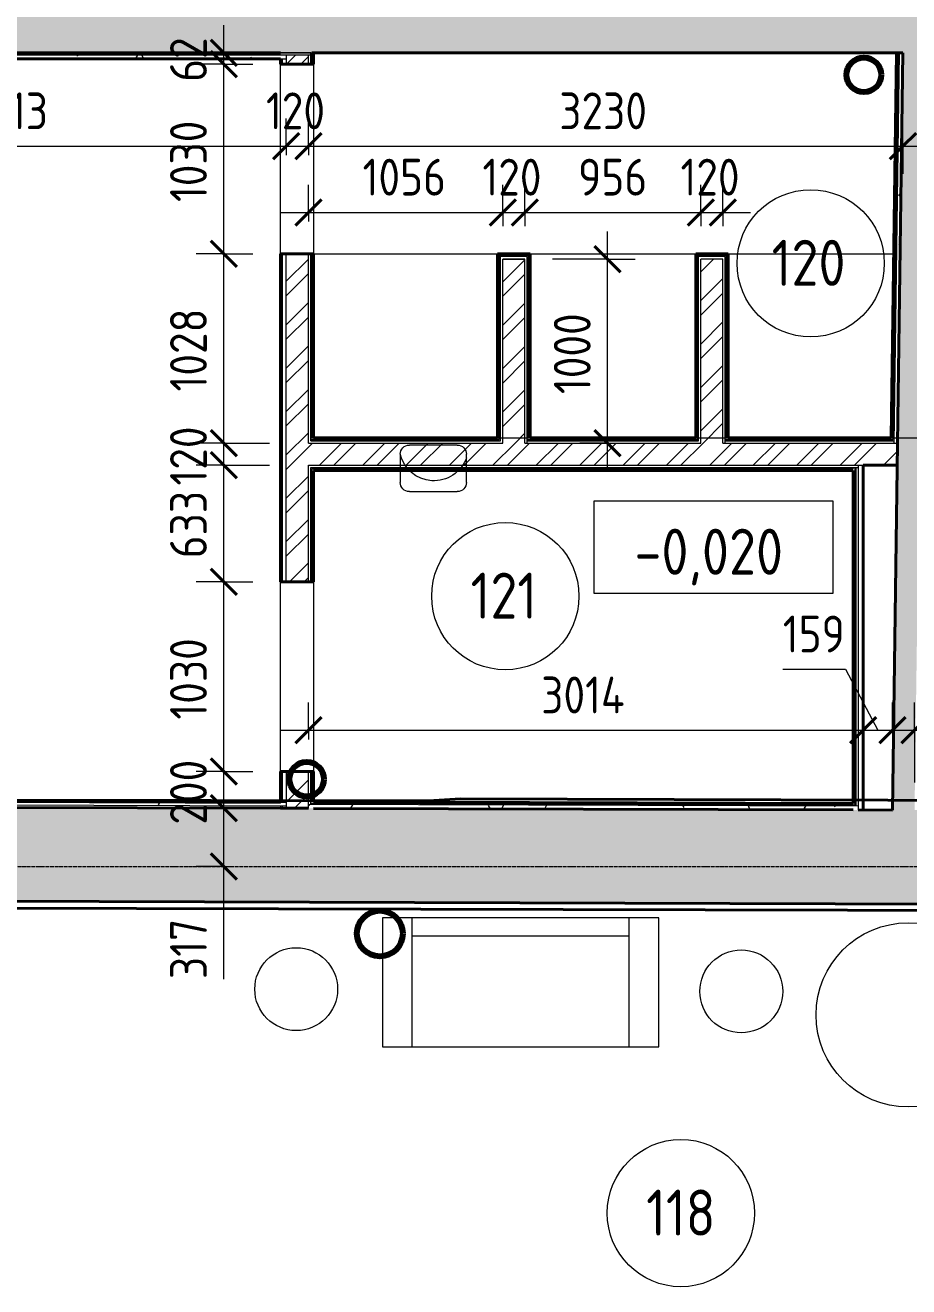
# Model space of a CAD drawing. Header units: millimetres. Extents: x -11886 to 68941, y -8130 to 45506.
# Drawn here: x 20204 to 25004, y 10975 to 17827 of the extents above; entities that cross this region are included whole.
import ezdxf

# ---------------------------------------------------------------- set-up
doc = ezdxf.new("R2010")
doc.units = ezdxf.units.MM
doc.linetypes.add('ADSK_Линия сетки', pattern=[25, 20, -2.5, 0, -2.5])
doc.linetypes.add('ADSK_Штриховая_ш2 п1', pattern=[3, 2, -1])
for name, color, linetype, lineweight in [('Аннотация', 7, 'Continuous', 9), ('Марки помещений', 7, 'Continuous', 20), ('Оси', 7, 'Continuous', 9), ('Отметки', 7, 'Continuous', 9), ('Перекрытие', 7, 'Continuous', 18), ('Размеры', 7, 'Continuous', 9), ('Размеры-100', 7, 'Continuous', 9), ('Стены', 7, 'Continuous', 18), ('Стены внутренние', 7, 'Continuous', 18), ('Стены штриховка', 7, 'Continuous', 18), ('стояки', 7, 'Continuous', 9)]:
    doc.layers.add(name, color=color, linetype=linetype, lineweight=lineweight)
for name, color, linetype, lineweight, true_color in [('Линии', 7, 'Continuous', 9, 0x00a600), ('планы со стояками отопление_dwg', 7, 'Continuous', 9, 0x767676), ('Стены разрез', 7, 'Continuous', 40, 0xbb5389), ('ТХ', 5, 'Continuous', 9, 0x0000ff), ('ТХ 1 этаж_dwg', 7, 'Continuous', 9, 0x767676)]:
    doc.layers.add(name, color=color, linetype=linetype, lineweight=lineweight, true_color=true_color)
doc.styles.add('GOST Common_1', font='GOST_Common.ttf', dxfattribs={"width": 0.9, "height": 200})
doc.styles.add('GOST Common_2', font='GOST_Common.ttf', dxfattribs={"width": 0.9, "height": 250})
doc.dimstyles.new('ADSK_Основной_2_мм_Округление_до_1_мм', dxfattribs={"dimscale": 304.8, "dimtxt": 201.142999, "dimasz": 0.463911, "dimexe": 0.492126, "dimexo": 0.492126, "dimgap": 0.098425, "dimtad": 1, "dimdec": 0, "dimdsep": 46, "dimtxsty": 'GOST Common_1', "dimblk1": 'OBLIQUE', "dimblk2": 'OBLIQUE', "dimsah": 1, "dimcen": 0.09, "dimdle": 0.492126, "dimazin": 2, "dimtfac": 1, "dimtdec": 4, "dimtix": 1, "dimtmove": 0, "dimatfit": 3, "dimfxl": 1, "dimtvp": 1, "dimtolj": 1, "dimtzin": 0, "dimlwd": 20, "dimlwe": 20, "dimarcsym": 2})
doc.dimstyles.new('ADSK_Основной_2_мм_Округление_до_1_мм_1', dxfattribs={"dimscale": 304.8, "dimtxt": 201.142999, "dimasz": 0.463911, "dimexe": 0.492126, "dimexo": 0.492126, "dimgap": 0.098425, "dimtad": 1, "dimdec": 0, "dimdsep": 46, "dimtxsty": 'GOST Common_1', "dimblk1": 'OBLIQUE', "dimblk2": 'OBLIQUE', "dimsah": 1, "dimcen": 0.09, "dimdle": 0.492126, "dimazin": 2, "dimtfac": 1, "dimtdec": 4, "dimtix": 1, "dimtmove": 1, "dimatfit": 3, "dimfxl": 1, "dimtvp": 1, "dimtolj": 1, "dimtzin": 0, "dimlwd": 20, "dimlwe": 20, "dimarcsym": 2})
pattern_1 = [(45, (0, 0), (-117.8655, 117.8655), []), (45, (78.58, 0), (-117.8655, 117.8655), [])]
pattern_2 = [(0, (0, 0), (406.4, 101.6), [33.528, -271.272, 33.528, -271.272, -1625.6]), (0, (0, 0), (406.4, 101.6), [-609.6, 33.528, -576.072, 33.528, -271.272, -711.2]), (0, (0, 0), (406.4, 101.6), [-1524, 33.528, -169.672, 33.528, -474.472]), (120, (152.4, 50.8), (-291.18818, 301.15272), [33.528, -271.272, 33.528, -271.272, -1625.6]), (120, (152.4, 50.8), (-291.18818, 301.15272), [-609.6, 33.528, -576.072, 33.528, -271.272, -711.2]), (120, (152.4, 50.8), (-291.18818, 301.15272), [-1524, 33.528, -169.672, 33.528, -474.472]), (240, (203.2, 254), (-115.21182, -402.75272), [33.528, -271.272, 33.528, -271.272, -1625.6]), (240, (203.2, 254), (-115.21182, -402.75272), [-609.6, 33.528, -576.072, 33.528, -271.272, -711.2]), (240, (203.2, 254), (-115.21182, -402.75272), [-1524, 33.528, -169.672, 33.528, -474.472])]

# ---------------------------------------------------------------- blocks, each defined once
blk = doc.blocks.new('Существующие стены 1 эт - Существующие стены 1 эт-653793-01 План 1-го этажа кладочный')
at = {"layer": 'Стены', "color": 243, "true_color": 0xbb5389}
for p, q in [((16925, 13624.3), (21590.6, 13615.3)), ((24756.2, 13617.9), (24890.9, 13617.5)), ((24890.9, 13617.5), (24916.2, 13617.3))]:
    blk.add_line(p, q, dxfattribs=at)
at = {"layer": 'Стены разрез'}
for p, q in [((22394.4, 13613.7), (16919.1, 13624.3)), ((22569.6, 13624.6), (22394.4, 13613.7)), ((24890.9, 13617.5), (22569.6, 13624.6)), ((25061.5, 13616.2), (24890.9, 13617.5)), ((16570.1, 13038.7), (24670.6, 13020.6)), ((24670.6, 13020.6), (33430.4, 12988.8))]:
    blk.add_line(p, q, dxfattribs=at)
blk = doc.blocks.new('планы со стояками отопление_dwg-1484427-01 План 1-го этажа кладочный')
at = {"layer": 'стояки', "color": 40, "lineweight": 80, "true_color": 0xffbf00}
for centre in [(197155.9, 173634.8), (194128.6, 169808.9)]:
    blk.add_circle(centre, 93.9, dxfattribs=at)
at = {"layer": 'стояки', "color": 246, "lineweight": 80, "true_color": 0x7f001f}
blk.add_circle((194526.3, 168970.4), 124.3, dxfattribs=at)
blk = doc.blocks.new('ТХ 1 этаж_dwg_Электросушитель-2118427-01 План 1-го этажа кладочный')
at = {"layer": 'ТХ', "color": 253, "true_color": 0xa0a0a0}
for p, q in [((14845.2, 10699.4), (15105, 10699.4)), ((14795.2, 10496.6), (14795.2, 10649.4)), ((15155, 10649.4), (15155, 10496.6)), ((15105, 10446.6), (14845.2, 10446.6))]:
    blk.add_line(p, q, dxfattribs=at)
for centre, radius, start, end in [((14845.2, 10649.4), 50, 90, 180), ((15105, 10649.4), 50, 0, 90), ((14978.3, 10452.8), 187.6, 19.61673, 167.34781), ((14845.2, 10496.6), 50, 180, 270), ((15105, 10496.6), 50, 270, 360)]:
    blk.add_arc(centre, radius, start, end, dxfattribs=at)
blk = doc.blocks.new('ТХ 1 этаж_dwg_Диван 131-2118443-01 План 1-го этажа кладочный')
at = {"layer": 'ТХ', "color": 253, "true_color": 0xa0a0a0}
for p, q in [((27530.4, 5527.8), (27530.4, 6227.8)), ((28710.4, 5527.8), (28710.4, 6227.8)), ((27530.4, 6127.8), (28710.4, 6127.8))]:
    blk.add_line(p, q, dxfattribs=at)
at = {"layer": 'ТХ', "color": 253, "true_color": 0xa0a0a0, "flags": 128}
blk.add_lwpolyline([(27370.4, 6227.8), (28870.4, 6227.8), (28870.4, 5527.8), (27370.4, 5527.8)], close=True, dxfattribs=at)
blk = doc.blocks.new('ТХ 1 этаж_dwg-2084881-01 План 1-го этажа кладочный')
at = {"layer": 'ТХ', "color": 253, "true_color": 0xa0a0a0}
for centre, radius in [((143001.4, -58421.3), 500), ((139677.5, -58281.5), 225), ((142095.3, -58293.6), 225)]:
    blk.add_circle(centre, radius, dxfattribs=at)
at = {"extrusion": (0, 0, -1), "zscale": -1, "rotation": 180}
blk.add_blockref('ТХ 1 этаж_dwg_Электросушитель-2118427-01 План 1-го этажа кладочный', (-125447.2, -44879.5), dxfattribs=at)
at = {"extrusion": (0, 0, -1), "zscale": -1}
blk.add_blockref('ТХ 1 этаж_dwg_Диван 131-2118443-01 План 1-го этажа кладочный', (-169017.5, -64122), dxfattribs=at)
blk = doc.blocks.new('ADSK_Марка_Помещение_ОдноЗначение - Номер-247393-01 План 1-го этажа кладочный')
at = {"layer": 'Марки помещений'}
blk.add_circle((0, 0), 4, dxfattribs=at)
blk = doc.blocks.new('Высотные отметки - Рамка-5093-01 План 1-го этажа кладочный')
at = {"layer": 'Аннотация', "lineweight": 20}
for p, q in [((-6.5, 0), (-6.5, 5)), ((-6.5, 5), (6.5, 5)), ((6.5, 5), (6.5, 0)), ((6.5, 0), (-6.5, 0))]:
    blk.add_line(p, q, dxfattribs=at)
blk = doc.blocks.new('DIMBLOCK264-01 План 1-го этажа кладочный')
at = {"layer": 'Размеры-100', "lineweight": 20, "transparency": 16777216}
for p, q in [((18609.9, 17170.8), (18609.9, 17320.8)), ((21622.5, 17170.8), (21622.5, 17320.8)), ((18459.9, 17170.8), (21622.5, 17170.8)), ((18609.9, 17170.8), (18609.9, 17120.8)), ((21622.5, 17170.8), (21622.5, 17120.8))]:
    blk.add_line(p, q, dxfattribs=at)
at = {"layer": 'Размеры-100', "lineweight": 40, "transparency": 16777216}
for p, q in [((18609.9, 17170.8), (18680.6, 17241.5)), ((21622.5, 17170.8), (21693.2, 17241.5)), ((18609.9, 17170.8), (18539.2, 17100.1)), ((21622.5, 17170.8), (21551.8, 17100.1))]:
    blk.add_line(p, q, dxfattribs=at)
at = {"layer": 'Размеры-100', "color": 0, "lineweight": 20, "transparency": 16777216, "insert": (19882.7, 17462.1), "char_height": 200, "width": 560.473, "attachment_point": 1, "line_spacing_factor": 1.022761, "style": 'GOST Common_1'}
blk.add_mtext('3013', dxfattribs=at)
blk = doc.blocks.new('_Oblique')
at = {"color": 0, "linetype": 'ByBlock', "lineweight": -2}
blk.add_line((-0.5, -0.5), (0.5, 0.5), dxfattribs=at)
blk = doc.blocks.new('DIMBLOCK265-01 План 1-го этажа кладочный')
at = {"layer": 'Размеры-100', "lineweight": 20, "transparency": 16777216}
for p, q in [((21622.5, 17170.8), (21622.5, 17320.8)), ((21742.5, 17170.8), (21742.5, 17320.8)), ((21622.5, 17170.8), (21742.5, 17170.8)), ((21622.5, 17170.8), (21622.5, 17120.8)), ((21742.5, 17170.8), (21742.5, 17120.8))]:
    blk.add_line(p, q, dxfattribs=at)
at = {"layer": 'Размеры-100', "lineweight": 40, "transparency": 16777216}
for p, q in [((21622.5, 17170.8), (21693.2, 17241.5)), ((21742.5, 17170.8), (21813.2, 17241.5)), ((21622.5, 17170.8), (21551.8, 17100.1)), ((21742.5, 17170.8), (21671.8, 17100.1))]:
    blk.add_line(p, q, dxfattribs=at)
at = {"layer": 'Размеры-100', "color": 0, "lineweight": 20, "transparency": 16777216, "insert": (21512, 17462.1), "char_height": 200, "width": 409.104, "attachment_point": 1, "line_spacing_factor": 1.022761, "style": 'GOST Common_1'}
blk.add_mtext('120', dxfattribs=at)
blk = doc.blocks.new('DIMBLOCK266-01 План 1-го этажа кладочный')
at = {"layer": 'Размеры-100', "lineweight": 20, "transparency": 16777216}
for p, q in [((24972.7, 17170.8), (24972.7, 17527)), ((21742.5, 17170.8), (21742.5, 17320.8)), ((21742.5, 17170.8), (25122.7, 17170.8)), ((21742.5, 17170.8), (21742.5, 17120.8)), ((24972.7, 17170.8), (24972.7, 17020.8))]:
    blk.add_line(p, q, dxfattribs=at)
at = {"layer": 'Размеры-100', "lineweight": 40, "transparency": 16777216}
for p, q in [((21742.5, 17170.8), (21813.2, 17241.5)), ((24972.7, 17170.8), (25043.4, 17241.5)), ((21742.5, 17170.8), (21671.8, 17100.1)), ((24972.7, 17170.8), (24902, 17100.1))]:
    blk.add_line(p, q, dxfattribs=at)
at = {"layer": 'Размеры-100', "color": 0, "lineweight": 20, "transparency": 16777216, "insert": (23105.3, 17462.1), "char_height": 200, "width": 605.475, "attachment_point": 1, "line_spacing_factor": 1.022761, "style": 'GOST Common_1'}
blk.add_mtext('3230', dxfattribs=at)
blk = doc.blocks.new('DIMBLOCK267-01 План 1-го этажа кладочный')
at = {"layer": 'Размеры-100', "lineweight": 20, "transparency": 16777216}
for p, q in [((21742.5, 16810.6), (21742.5, 16960.6)), ((22798.5, 16810.6), (22798.5, 16960.6)), ((21592.5, 16810.6), (22798.5, 16810.6)), ((21742.5, 16810.6), (21742.5, 16760.6)), ((22798.5, 16810.6), (22798.5, 16735.3))]:
    blk.add_line(p, q, dxfattribs=at)
at = {"layer": 'Размеры-100', "lineweight": 40, "transparency": 16777216}
for p, q in [((21742.5, 16810.6), (21813.2, 16881.3)), ((22798.5, 16810.6), (22869.2, 16881.3)), ((21742.5, 16810.6), (21671.8, 16739.9)), ((22798.5, 16810.6), (22727.8, 16739.9))]:
    blk.add_line(p, q, dxfattribs=at)
at = {"layer": 'Размеры-100', "color": 0, "lineweight": 20, "transparency": 16777216, "insert": (22036.9, 17102), "char_height": 200, "width": 560.473, "attachment_point": 1, "line_spacing_factor": 1.022761, "style": 'GOST Common_1'}
blk.add_mtext('1056', dxfattribs=at)
blk = doc.blocks.new('DIMBLOCK268-01 План 1-го этажа кладочный')
at = {"layer": 'Размеры-100', "lineweight": 20, "transparency": 16777216}
for p, q in [((22798.5, 16810.6), (22798.5, 16960.6)), ((22918.5, 16810.6), (22918.5, 16960.6)), ((22798.5, 16810.6), (22918.5, 16810.6)), ((22798.5, 16810.6), (22798.5, 16735.3)), ((22918.5, 16810.6), (22918.5, 16735.3))]:
    blk.add_line(p, q, dxfattribs=at)
at = {"layer": 'Размеры-100', "lineweight": 40, "transparency": 16777216}
for p, q in [((22798.5, 16810.6), (22869.2, 16881.3)), ((22918.5, 16810.6), (22989.2, 16881.3)), ((22798.5, 16810.6), (22727.8, 16739.9)), ((22918.5, 16810.6), (22847.8, 16739.9))]:
    blk.add_line(p, q, dxfattribs=at)
at = {"layer": 'Размеры-100', "color": 0, "lineweight": 20, "transparency": 16777216, "insert": (22688, 17102), "char_height": 200, "width": 409.104, "attachment_point": 1, "line_spacing_factor": 1.022761, "style": 'GOST Common_1'}
blk.add_mtext('120', dxfattribs=at)
blk = doc.blocks.new('DIMBLOCK269-01 План 1-го этажа кладочный')
at = {"layer": 'Размеры-100', "lineweight": 20, "transparency": 16777216}
for p, q in [((22918.5, 16810.6), (22918.5, 16960.6)), ((23874.5, 16810.6), (23874.5, 16960.6)), ((22918.5, 16810.6), (23874.5, 16810.6)), ((22918.5, 16810.6), (22918.5, 16735.3)), ((23874.5, 16810.6), (23874.5, 16735.3))]:
    blk.add_line(p, q, dxfattribs=at)
at = {"layer": 'Размеры-100', "lineweight": 40, "transparency": 16777216}
for p, q in [((22918.5, 16810.6), (22989.2, 16881.3)), ((23874.5, 16810.6), (23945.2, 16881.3)), ((22918.5, 16810.6), (22847.8, 16739.9)), ((23874.5, 16810.6), (23803.8, 16739.9))]:
    blk.add_line(p, q, dxfattribs=at)
at = {"layer": 'Размеры-100', "color": 0, "lineweight": 20, "transparency": 16777216, "insert": (23207.3, 17102), "char_height": 200, "width": 454.106, "attachment_point": 1, "line_spacing_factor": 1.022761, "style": 'GOST Common_1'}
blk.add_mtext('956', dxfattribs=at)
blk = doc.blocks.new('DIMBLOCK270-01 План 1-го этажа кладочный')
at = {"layer": 'Размеры-100', "lineweight": 20, "transparency": 16777216}
for p, q in [((23874.5, 16810.6), (23874.5, 16960.6)), ((23994.5, 16810.6), (23994.5, 16960.6)), ((23874.5, 16810.6), (24144.5, 16810.6)), ((23874.5, 16810.6), (23874.5, 16735.3)), ((23994.5, 16810.6), (23994.5, 16735.3))]:
    blk.add_line(p, q, dxfattribs=at)
at = {"layer": 'Размеры-100', "lineweight": 40, "transparency": 16777216}
for p, q in [((23874.5, 16810.6), (23945.2, 16881.3)), ((23994.5, 16810.6), (24065.2, 16881.3)), ((23874.5, 16810.6), (23803.8, 16739.9)), ((23994.5, 16810.6), (23923.8, 16739.9))]:
    blk.add_line(p, q, dxfattribs=at)
at = {"layer": 'Размеры-100', "color": 0, "lineweight": 20, "transparency": 16777216, "insert": (23764, 17102), "char_height": 200, "width": 409.104, "attachment_point": 1, "line_spacing_factor": 1.022761, "style": 'GOST Common_1'}
blk.add_mtext('120', dxfattribs=at)
blk = doc.blocks.new('DIMBLOCK271-01 План 1-го этажа кладочный')
at = {"layer": 'Размеры-100', "lineweight": 40, "transparency": 16777216}
for p, q in [((21282.3, 13573.9), (21211.6, 13644.6)), ((21282.3, 13573.9), (21353, 13503.2)), ((21282.3, 13256.8), (21211.6, 13327.5)), ((21282.3, 13256.8), (21353, 13186.1))]:
    blk.add_line(p, q, dxfattribs=at)
at = {"layer": 'Размеры-100', "lineweight": 20, "transparency": 16777216}
for p, q in [((21282.3, 13573.9), (21132.3, 13573.9)), ((21282.3, 13106.8), (21282.3, 13573.9)), ((21282.3, 13573.9), (21472.5, 13573.9)), ((21282.3, 12987.2), (21282.3, 13415.4)), ((21282.3, 13256.8), (21132.3, 13256.8)), ((21282.3, 13256.8), (21332.3, 13256.8)), ((21282.3, 12646.3), (21282.3, 12987.2))]:
    blk.add_line(p, q, dxfattribs=at)
at = {"layer": 'Размеры-100', "color": 0, "lineweight": 20, "transparency": 16777216, "insert": (20990.9, 12646.3), "char_height": 200, "width": 409.104, "attachment_point": 1, "rotation": 90, "line_spacing_factor": 1.022761, "style": 'GOST Common_1'}
blk.add_mtext('317', dxfattribs=at)
blk = doc.blocks.new('DIMBLOCK272-01 План 1-го этажа кладочный')
at = {"layer": 'Размеры-100', "lineweight": 40, "transparency": 16777216}
for p, q in [((21282.3, 13774), (21211.6, 13844.7)), ((21282.3, 13774), (21353, 13703.3)), ((21282.3, 13573.9), (21211.6, 13644.6)), ((21282.3, 13573.9), (21353, 13503.2))]:
    blk.add_line(p, q, dxfattribs=at)
at = {"layer": 'Размеры-100', "lineweight": 20, "transparency": 16777216}
for p, q in [((21282.3, 13774), (21132.3, 13774)), ((21282.3, 13573.9), (21282.3, 13774)), ((21282.3, 13774), (21440.5, 13774)), ((21282.3, 13573.9), (21132.3, 13573.9)), ((21282.3, 13573.9), (21472.5, 13573.9))]:
    blk.add_line(p, q, dxfattribs=at)
at = {"layer": 'Размеры-100', "color": 0, "lineweight": 20, "transparency": 16777216, "insert": (20990.9, 13484.8), "char_height": 200, "width": 454.106, "attachment_point": 1, "rotation": 90, "line_spacing_factor": 1.022761, "style": 'GOST Common_1'}
blk.add_mtext('200', dxfattribs=at)
blk = doc.blocks.new('DIMBLOCK273-01 План 1-го этажа кладочный')
at = {"layer": 'Размеры-100', "lineweight": 40, "transparency": 16777216}
for p, q in [((21282.3, 14804), (21211.6, 14874.7)), ((21282.3, 14804), (21353, 14733.3)), ((21282.3, 13774), (21211.6, 13844.7)), ((21282.3, 13774), (21353, 13703.3))]:
    blk.add_line(p, q, dxfattribs=at)
at = {"layer": 'Размеры-100', "lineweight": 20, "transparency": 16777216}
for p, q in [((21282.3, 14804), (21132.3, 14804)), ((21282.3, 13774), (21282.3, 14804)), ((21282.3, 14804), (21440.5, 14804)), ((21282.3, 13774), (21132.3, 13774)), ((21282.3, 13774), (21440.5, 13774))]:
    blk.add_line(p, q, dxfattribs=at)
at = {"layer": 'Размеры-100', "color": 0, "lineweight": 20, "transparency": 16777216, "insert": (20990.9, 14055.5), "char_height": 200, "width": 560.473, "attachment_point": 1, "rotation": 90, "line_spacing_factor": 1.022761, "style": 'GOST Common_1'}
blk.add_mtext('1030', dxfattribs=at)
blk = doc.blocks.new('DIMBLOCK274-01 План 1-го этажа кладочный')
at = {"layer": 'Размеры-100', "lineweight": 40, "transparency": 16777216}
for p, q in [((21282.3, 15437.3), (21211.6, 15508)), ((21282.3, 15437.3), (21353, 15366.6)), ((21282.3, 14804), (21211.6, 14874.7)), ((21282.3, 14804), (21353, 14733.3))]:
    blk.add_line(p, q, dxfattribs=at)
at = {"layer": 'Размеры-100', "lineweight": 20, "transparency": 16777216}
for p, q in [((21282.3, 15437.3), (21132.3, 15437.3)), ((21282.3, 14804), (21282.3, 15437.3)), ((21282.3, 15437.3), (21530.5, 15437.3)), ((21282.3, 14804), (21132.3, 14804)), ((21282.3, 14804), (21440.5, 14804))]:
    blk.add_line(p, q, dxfattribs=at)
at = {"layer": 'Размеры-100', "color": 0, "lineweight": 20, "transparency": 16777216, "insert": (20990.9, 14931.5), "char_height": 200, "width": 454.106, "attachment_point": 1, "rotation": 90, "line_spacing_factor": 1.022761, "style": 'GOST Common_1'}
blk.add_mtext('633', dxfattribs=at)
blk = doc.blocks.new('DIMBLOCK275-01 План 1-го этажа кладочный')
at = {"layer": 'Размеры-100', "lineweight": 40, "transparency": 16777216}
for p, q in [((21282.3, 15557.3), (21211.6, 15628)), ((21282.3, 15557.3), (21353, 15486.6)), ((21282.3, 15437.3), (21211.6, 15508)), ((21282.3, 15437.3), (21353, 15366.6))]:
    blk.add_line(p, q, dxfattribs=at)
at = {"layer": 'Размеры-100', "lineweight": 20, "transparency": 16777216}
for p, q in [((21282.3, 15557.3), (21132.3, 15557.3)), ((21282.3, 15437.3), (21282.3, 15557.3)), ((21282.3, 15557.3), (21530.5, 15557.3)), ((21282.3, 15437.3), (21132.3, 15437.3)), ((21282.3, 15437.3), (21530.5, 15437.3))]:
    blk.add_line(p, q, dxfattribs=at)
at = {"layer": 'Размеры-100', "color": 0, "lineweight": 20, "transparency": 16777216, "insert": (20990.9, 15326.8), "char_height": 200, "width": 409.104, "attachment_point": 1, "rotation": 90, "line_spacing_factor": 1.022761, "style": 'GOST Common_1'}
blk.add_mtext('120', dxfattribs=at)
blk = doc.blocks.new('DIMBLOCK276-01 План 1-го этажа кладочный')
at = {"layer": 'Размеры-100', "lineweight": 40, "transparency": 16777216}
for p, q in [((21282.3, 16585.3), (21211.6, 16656)), ((21282.3, 16585.3), (21353, 16514.6)), ((21282.3, 15557.3), (21211.6, 15628)), ((21282.3, 15557.3), (21353, 15486.6))]:
    blk.add_line(p, q, dxfattribs=at)
at = {"layer": 'Размеры-100', "lineweight": 20, "transparency": 16777216}
for p, q in [((21282.3, 16585.3), (21132.3, 16585.3)), ((21282.3, 15557.3), (21282.3, 16585.3)), ((21282.3, 16585.3), (21440.5, 16585.3)), ((21282.3, 15557.3), (21132.3, 15557.3)), ((21282.3, 15557.3), (21530.5, 15557.3))]:
    blk.add_line(p, q, dxfattribs=at)
at = {"layer": 'Размеры-100', "color": 0, "lineweight": 20, "transparency": 16777216, "insert": (20990.9, 15837.8), "char_height": 200, "width": 560.473, "attachment_point": 1, "rotation": 90, "line_spacing_factor": 1.022761, "style": 'GOST Common_1'}
blk.add_mtext('1028', dxfattribs=at)
blk = doc.blocks.new('DIMBLOCK277-01 План 1-го этажа кладочный')
at = {"layer": 'Размеры-100', "lineweight": 40, "transparency": 16777216}
for p, q in [((21282.3, 17615.3), (21211.6, 17686)), ((21282.3, 17615.3), (21353, 17544.6)), ((21282.3, 16585.3), (21211.6, 16656)), ((21282.3, 16585.3), (21353, 16514.6))]:
    blk.add_line(p, q, dxfattribs=at)
at = {"layer": 'Размеры-100', "lineweight": 20, "transparency": 16777216}
for p, q in [((21282.3, 17615.3), (21132.3, 17615.3)), ((21282.3, 16585.3), (21282.3, 17615.3)), ((21282.3, 17615.3), (21440.5, 17615.3)), ((21282.3, 16585.3), (21132.3, 16585.3)), ((21282.3, 16585.3), (21440.5, 16585.3))]:
    blk.add_line(p, q, dxfattribs=at)
at = {"layer": 'Размеры-100', "color": 0, "lineweight": 20, "transparency": 16777216, "insert": (20990.9, 16866.8), "char_height": 200, "width": 560.473, "attachment_point": 1, "rotation": 90, "line_spacing_factor": 1.022761, "style": 'GOST Common_1'}
blk.add_mtext('1030', dxfattribs=at)
blk = doc.blocks.new('DIMBLOCK278-01 План 1-го этажа кладочный')
at = {"layer": 'Размеры-100', "lineweight": 20, "transparency": 16777216}
for p, q in [((21282.3, 17615.3), (21282.3, 17827)), ((21282.3, 17677), (21132.3, 17677)), ((21282.3, 17615.3), (21132.3, 17615.3)), ((21282.3, 17677), (21332.3, 17677)), ((21282.3, 17615.3), (21440.5, 17615.3))]:
    blk.add_line(p, q, dxfattribs=at)
at = {"layer": 'Размеры-100', "lineweight": 40, "transparency": 16777216}
for p, q in [((21282.3, 17677), (21211.6, 17747.7)), ((21282.3, 17615.3), (21211.6, 17686)), ((21282.3, 17677), (21353, 17606.3)), ((21282.3, 17615.3), (21353, 17544.6))]:
    blk.add_line(p, q, dxfattribs=at)
at = {"layer": 'Размеры-100', "color": 0, "lineweight": 20, "transparency": 16777216, "insert": (20990.9, 17520), "char_height": 200, "width": 302.737, "attachment_point": 1, "rotation": 90, "line_spacing_factor": 1.022761, "style": 'GOST Common_1'}
blk.add_mtext('62', dxfattribs=at)
blk = doc.blocks.new('DIMBLOCK279-01 План 1-го этажа кладочный')
at = {"layer": 'Размеры-100', "lineweight": 20, "transparency": 16777216}
for p, q in [((21742.5, 13997.8), (21742.5, 14147.8)), ((24756.2, 13997.8), (24756.2, 14147.8)), ((21592.5, 13997.8), (24756.2, 13997.8)), ((21742.5, 13997.8), (21742.5, 13947.8)), ((24756.2, 13997.8), (24756.2, 13947.8))]:
    blk.add_line(p, q, dxfattribs=at)
at = {"layer": 'Размеры-100', "lineweight": 40, "transparency": 16777216}
for p, q in [((21742.5, 13997.8), (21813.2, 14068.5)), ((24756.2, 13997.8), (24826.9, 14068.5)), ((21742.5, 13997.8), (21671.8, 13927.1)), ((24756.2, 13997.8), (24685.5, 13927.1))]:
    blk.add_line(p, q, dxfattribs=at)
at = {"layer": 'Размеры-100', "color": 0, "lineweight": 20, "transparency": 16777216, "insert": (23007.3, 14289.2), "char_height": 200, "width": 580.928, "attachment_point": 1, "line_spacing_factor": 1.022761, "style": 'GOST Common_1'}
blk.add_mtext('3014', dxfattribs=at)
blk = doc.blocks.new('DIMBLOCK280-01 План 1-го этажа кладочный')
at = {"layer": 'Размеры-100', "lineweight": 20, "transparency": 16777216}
for p, q in [((24319.6, 14328.9), (24660.5, 14328.9)), ((24660.5, 14328.9), (24835.8, 13997.8)), ((24756.2, 13997.8), (24756.2, 14147.8)), ((24915.5, 13997.8), (24915.5, 14147.8)), ((24756.2, 13997.8), (25065.5, 13997.8)), ((24756.2, 13997.8), (24756.2, 13947.8)), ((24915.5, 13997.8), (24915.5, 13714.4))]:
    blk.add_line(p, q, dxfattribs=at)
at = {"layer": 'Размеры-100', "lineweight": 40, "transparency": 16777216}
for p, q in [((24756.2, 13997.8), (24826.9, 14068.5)), ((24915.5, 13997.8), (24986.2, 14068.5)), ((24756.2, 13997.8), (24685.5, 13927.1)), ((24915.5, 13997.8), (24844.8, 13927.1))]:
    blk.add_line(p, q, dxfattribs=at)
at = {"layer": 'Размеры-100', "color": 0, "lineweight": 20, "transparency": 16777216, "insert": (24319.6, 14620.3), "char_height": 200, "width": 409.104, "attachment_point": 1, "line_spacing_factor": 1.022761, "style": 'GOST Common_1'}
blk.add_mtext('159', dxfattribs=at)
blk = doc.blocks.new('DIMBLOCK281-01 План 1-го этажа кладочный')
at = {"layer": 'Размеры-100', "lineweight": 20, "transparency": 16777216}
for p, q in [((25035.5, 13997.8), (25035.5, 14147.8)), ((28293.2, 13997.8), (28293.2, 14147.8)), ((24885.5, 13997.8), (28293.2, 13997.8)), ((25035.5, 13997.8), (25035.5, 13714.1)), ((28293.2, 13997.8), (28293.2, 13947.8))]:
    blk.add_line(p, q, dxfattribs=at)
at = {"layer": 'Размеры-100', "lineweight": 40, "transparency": 16777216}
for p, q in [((25035.5, 13997.8), (25106.2, 14068.5)), ((28293.2, 13997.8), (28363.9, 14068.5)), ((25035.5, 13997.8), (24964.8, 13927.1)), ((28293.2, 13997.8), (28222.5, 13927.1))]:
    blk.add_line(p, q, dxfattribs=at)
at = {"layer": 'Размеры-100', "color": 0, "lineweight": 20, "transparency": 16777216, "insert": (26412, 14289.2), "char_height": 200, "width": 605.475, "attachment_point": 1, "line_spacing_factor": 1.022761, "style": 'GOST Common_1'}
blk.add_mtext('3258', dxfattribs=at)
blk = doc.blocks.new('DIMBLOCK295-01 План 1-го этажа кладочный')
at = {"layer": 'Размеры-100', "lineweight": 20, "transparency": 16777216}
for p, q in [((23367.2, 15407.3), (23367.2, 16707.3)), ((23367.2, 16557.3), (23068.5, 16557.3)), ((23367.2, 16557.3), (23517.2, 16557.3)), ((23367.2, 15557.3), (23217.2, 15557.3)), ((23367.2, 15557.3), (23417.2, 15557.3))]:
    blk.add_line(p, q, dxfattribs=at)
at = {"layer": 'Размеры-100', "lineweight": 40, "transparency": 16777216}
for p, q in [((23367.2, 16557.3), (23296.5, 16628)), ((23367.2, 16557.3), (23437.9, 16486.6)), ((23367.2, 15557.3), (23296.5, 15628)), ((23367.2, 15557.3), (23437.9, 15486.6))]:
    blk.add_line(p, q, dxfattribs=at)
at = {"layer": 'Размеры-100', "color": 0, "lineweight": 20, "transparency": 16777216, "insert": (23075.8, 15823.8), "char_height": 200, "width": 560.473, "attachment_point": 1, "rotation": 90, "line_spacing_factor": 1.022761, "style": 'GOST Common_1'}
blk.add_mtext('1000', dxfattribs=at)

msp = doc.modelspace()

# ---------------------------------------------------------------- hatches: boundary and pattern name
at = {"layer": 'Стены внутренние', "true_color": 0xc0c0c0}
for points in [[(30030.1, 17677), (30842.4, 17677), (30842.4, 18187), (18922.8, 18187), (18922.8, 17677), (27800.6, 17677)], [(25035.5, 13564.1), (25092.7, 17677), (24972.7, 17677), (24915.5, 13564.4), (25027.3, 13564.1)], [(33079.6, 13030.9), (33081.1, 13540.9), (16805.2, 13587.5), (16803.7, 13077.8), (32259.6, 13033.3)]]:
    msp.add_hatch(color=9, dxfattribs=at).paths.add_polyline_path(points)
at = {"layer": 'Стены внутренние', "lineweight": 9}
h = msp.add_hatch(dxfattribs=at)
h.set_pattern_fill('FP_2', color=256, style=0, pattern_type=2)
h.set_pattern_definition(pattern_2)
h.paths.add_polyline_path([(18979, 17645), (21622.5, 17645), (21622.5, 17665), (18412.4, 17664.6), (18412.8, 17645), (18979, 17645)])
h = msp.add_hatch(dxfattribs=at)
h.set_pattern_fill('FP_1', color=256, style=0, pattern_type=2)
h.set_pattern_definition(pattern_1)
h.paths.add_polyline_path([(21742.5, 13573.6), (21742.5, 13774), (21622.5, 13774), (21622.5, 13573.9), (21669.6, 13573.8)])
h.paths.add_polyline_path([(21622.5, 14804), (21742.5, 14804), (21742.5, 16585.3), (21622.5, 16585.3), (21622.5, 15148.5)])
h.paths.add_polyline_path([(21742.5, 17615.3), (21742.5, 17665), (21622.5, 17664.9), (21622.5, 17615.3), (21669.6, 17615.3)])
h = msp.add_hatch(dxfattribs=at)
h.set_pattern_fill('FP_2', color=256, style=0, pattern_type=2)
h.set_pattern_definition(pattern_2)
h.paths.add_polyline_path([(24923.2, 15557.3), (24943.2, 15557.3), (24972.7, 17677), (24952.7, 17677), (24923.2, 15557.6)])
h = msp.add_hatch(dxfattribs=at)
h.set_pattern_fill('FP_1', color=256, style=0, pattern_type=2)
h.set_pattern_definition(pattern_1)
h.paths.add_polyline_path([(22918.5, 15557.3), (22918.5, 16557.3), (22798.5, 16557.2), (22798.5, 15557.3)])
h = msp.add_hatch(dxfattribs=at)
h.set_pattern_fill('FP_1', color=256, style=0, pattern_type=2)
h.set_pattern_definition(pattern_1)
h.paths.add_polyline_path([(23994.5, 15557.3), (23994.5, 16557.3), (23874.5, 16557.3), (23874.5, 15557.3), (23899.1, 15557.3)])
h = msp.add_hatch(dxfattribs=at)
h.set_pattern_fill('FP_1', color=256, style=0, pattern_type=2)
h.set_pattern_definition(pattern_1)
h.paths.add_polyline_path([(21756.5, 15437.3), (24729.2, 15437.4), (24729.2, 15557.3), (21742.5, 15557.3), (21742.5, 15437.3), (21755.5, 15437.3)])
h = msp.add_hatch(dxfattribs=at)
h.set_pattern_fill('FP_1', color=256, style=0, pattern_type=2)
h.set_pattern_definition(pattern_1)
h.paths.add_polyline_path([(24908.2, 15437.3), (24941.5, 15437.3), (24943.2, 15557.3), (24729.2, 15557.3), (24729.2, 15437.3), (24906.5, 15437.3)])
h = msp.add_hatch(dxfattribs=at)
h.set_pattern_fill('FP_2', color=256, style=0, pattern_type=2)
h.set_pattern_definition(pattern_2)
h.paths.add_polyline_path([(21622.5, 13585.9), (21622.5, 13605.9), (16905, 13619.4), (16904.7, 13599.5), (21602.5, 13586)])
h = msp.add_hatch(dxfattribs=at)
h.set_pattern_fill('FP_2', color=256, style=0, pattern_type=2)
h.set_pattern_definition(pattern_2)
h.paths.add_polyline_path([(24729.2, 13565), (24729.2, 13585), (21742.5, 13593.5), (21742.5, 13573.6), (24701.2, 13565.1)])

# ---------------------------------------------------------------- linework, layer by layer
at = {"layer": 'Линии', "lineweight": 18}
msp.add_line((22798.5, 16557.3), (22918.5, 16557.3), dxfattribs=at)
at = {"layer": 'Линии', "linetype": 'ADSK_Штриховая_ш2 п1'}
msp.add_line((21758.5, 15585.3), (28558.5, 15585.3), dxfattribs=at)
at = {"layer": 'Оси', "linetype": 'ADSK_Линия сетки'}
msp.add_line((-11086.2, 13256.8), (57141.7, 13256.8), dxfattribs=at)
at = {"layer": 'Перекрытие', "color": 7, "true_color": 0xffffff}
for p, q in [((21770.5, 16585.3), (22770.5, 16585.3)), ((22946.5, 16585.3), (23846.5, 16585.3)), ((24022.5, 16585.3), (24922.5, 16585.3))]:
    msp.add_line(p, q, dxfattribs=at)
at = {"layer": 'Стены внутренние', "lineweight": 40}
for p, q in [((21590.5, 17677), (18412.3, 17677)), ((18444.8, 17645), (21590.5, 17645)), ((21590.5, 17645), (21590.5, 17615.3)), ((21590.5, 17615.3), (21770.5, 17615.3)), ((21761.5, 17677), (24972.7, 17677)), ((21770.5, 17615.3), (21770.5, 17677)), ((24937.7, 17677), (24908.6, 15585.3)), ((24915.5, 13564.4), (24972.7, 17677)), ((21590.5, 16585.3), (21590.5, 14804)), ((21770.5, 16585.3), (21590.5, 16585.3)), ((21770.5, 15585.3), (21770.5, 16585.3)), ((22770.5, 16585.3), (22770.5, 15585.3)), ((22946.5, 16585.3), (22770.5, 16585.3)), ((22946.5, 15585.3), (22946.5, 16585.3)), ((23846.5, 16585.3), (23846.5, 15585.3)), ((24022.5, 16585.3), (23846.5, 16585.3)), ((24022.5, 15585.3), (24022.5, 16585.3)), ((22770.5, 15585.3), (21770.5, 15585.3)), ((23846.5, 15585.3), (22946.5, 15585.3)), ((24908.6, 15585.3), (24022.5, 15585.3)), ((24756.2, 15437.3), (24941.5, 15437.3)), ((24756.2, 13564.9), (24756.2, 15437.3)), ((21770.5, 14804), (21770.5, 15409.3)), ((21770.5, 15409.3), (24701.2, 15409.3)), ((24701.2, 15409.3), (24701.2, 13600.1)), ((21590.5, 14804), (21770.5, 14804)), ((21590.5, 13774), (21590.5, 13606)), ((21770.5, 13774), (21590.5, 13774)), ((21770.5, 13608.5), (21770.5, 13774)), ((21590.5, 13574), (16892.5, 13587.5)), ((21590.5, 13606), (16925, 13619.4)), ((21592.5, 13574), (21742.5, 13573.6)), ((24701.2, 13600.1), (21770.5, 13608.5)), ((21770.5, 13573.5), (24701.2, 13565.1)), ((24701.2, 13565.1), (21770.5, 13573.5)), ((24915.5, 13564.4), (24729.2, 13565)), ((16570.1, 13078.5), (33430.4, 13029.9))]:
    msp.add_line(p, q, dxfattribs=at)
at = {"layer": 'Стены внутренние'}
for p, q in [((21590.5, 16585.3), (21590.5, 17615.3)), ((21770.5, 17615.3), (21770.5, 16585.3)), ((21590.5, 13774), (21590.5, 14804)), ((21770.5, 14804), (21770.5, 13774))]:
    msp.add_line(p, q, dxfattribs=at)
at = {"layer": 'Стены штриховка'}
for p, q in [((21761.5, 17675), (18412.3, 17675)), ((21755.5, 17665), (18412.3, 17665)), ((21755.5, 17677), (21590.5, 17677)), ((21590.5, 17645), (21622.5, 17645)), ((21592.5, 17615.3), (21592.5, 17645)), ((21602.5, 17615.3), (21602.5, 17645)), ((21622.5, 17665), (21622.5, 17615.3)), ((21742.5, 17615.3), (21742.5, 17665)), ((21755.5, 17615.3), (21755.5, 17677)), ((21761.5, 17677), (21761.5, 17615.3)), ((24946.7, 17677), (24917.4, 15576.3)), ((24952.7, 17677), (24923.2, 15557.3)), ((21592.5, 14804), (21592.5, 16585.3)), ((21602.5, 14804), (21602.5, 16585.3)), ((21622.5, 14804), (21622.5, 16585.3)), ((21742.5, 15557.3), (21742.5, 16585.3)), ((21755.5, 15570.3), (21755.5, 16585.3)), ((21761.5, 15585.3), (21761.5, 16585.3)), ((22937.5, 16576.3), (22779.5, 16576.3)), ((22779.5, 15576.3), (22779.5, 16576.3)), ((22931.5, 16570.3), (22779.5, 16570.3)), ((22785.5, 15570.3), (22785.5, 16570.3)), ((22918.5, 16557.3), (22798.5, 16557.3)), ((22798.5, 15557.3), (22798.5, 16557.3)), ((22918.5, 15557.3), (22918.5, 16557.3)), ((22931.5, 15557.3), (22931.5, 16570.3)), ((22937.5, 15585.3), (22937.5, 16576.3)), ((24013.5, 16576.3), (23855.5, 16576.3)), ((23855.5, 15576.3), (23855.5, 16576.3)), ((24007.5, 16570.3), (23855.5, 16570.3)), ((23861.5, 15570.3), (23861.5, 16570.3)), ((23994.5, 16557.3), (23874.5, 16557.3)), ((23874.5, 15557.3), (23874.5, 16557.3)), ((23994.5, 15557.3), (23994.5, 16557.3)), ((24007.5, 15557.3), (24007.5, 16570.3)), ((24013.5, 15585.3), (24013.5, 16576.3)), ((21742.5, 15557.3), (22798.5, 15557.3)), ((21770.5, 15585.3), (21755.5, 15585.3)), ((21755.5, 15576.3), (22779.5, 15576.3)), ((21755.5, 15570.3), (22785.5, 15570.3)), ((22918.5, 15557.3), (23874.5, 15557.3)), ((22931.5, 15585.3), (22937.5, 15585.3)), ((22931.5, 15576.3), (23855.5, 15576.3)), ((22931.5, 15570.3), (23861.5, 15570.3)), ((23994.5, 15557.3), (24943.2, 15557.3)), ((23994.5, 15557.3), (24007.5, 15557.3)), ((24007.5, 15585.3), (24013.5, 15585.3)), ((24007.5, 15576.3), (24917.4, 15576.3)), ((24007.5, 15570.3), (24923.4, 15570.3)), ((21742.5, 14804), (21742.5, 15437.3)), ((21742.5, 15437.3), (24756.2, 15437.3)), ((21755.5, 14804), (21755.5, 15424.3)), ((21755.5, 15424.3), (24729.2, 15424.3)), ((21761.5, 14804), (21761.5, 15418.3)), ((21761.5, 15418.3), (24701.2, 15418.3)), ((24701.2, 15418.3), (24701.2, 15424.3)), ((24710.2, 15424.3), (24710.2, 13591)), ((24716.2, 15424.3), (24716.2, 13585)), ((24729.2, 15437.3), (24729.2, 15424.3)), ((24729.2, 15424.3), (24729.2, 13565)), ((21592.5, 13606), (21592.5, 13774)), ((21602.5, 13606), (21602.5, 13774)), ((21622.5, 13774), (21622.5, 13573.9)), ((21742.5, 13573.6), (21742.5, 13774)), ((21755.5, 13593.5), (21755.5, 13774)), ((21761.5, 13608.5), (21761.5, 13774)), ((21590.5, 13576), (16892.6, 13589.5)), ((21622.5, 13585.9), (16904.7, 13599.5)), ((21622.5, 13605.9), (21590.5, 13606)), ((21590.5, 13574), (21592.5, 13574)), ((21592.5, 13574), (21592.5, 13586)), ((21602.5, 13574), (21602.5, 13586)), ((24729.2, 13585), (21742.5, 13593.6)), ((21770.5, 13608.5), (21755.5, 13608.5)), ((24710.2, 13591), (21755.5, 13599.5))]:
    msp.add_line(p, q, dxfattribs=at)

# ---------------------------------------------------------------- block references
at = {"layer": 'Марки помещений', "xscale": 99.99999999999993, "yscale": 99.99999999999993, "zscale": 99.99999999999993}
for p in [(24471.2, 16533.9), (22812.2, 14726), (23765.8, 11374.8)]:
    msp.add_blockref('ADSK_Марка_Помещение_ОдноЗначение - Номер-247393-01 План 1-го этажа кладочный', p, dxfattribs=at)
at = {"layer": 'Отметки', "lineweight": 20, "extrusion": (0, 0, -1), "xscale": 99.99999999999993, "yscale": 99.99999999999993, "zscale": 99.99999999999993, "rotation": 180}
msp.add_blockref('Высотные отметки - Рамка-5093-01 План 1-го этажа кладочный', (-23942.6, 15241.9), dxfattribs=at)
at = {"layer": 'планы со стояками отопление_dwg', "color": 6, "true_color": 0xff00ff}
msp.add_blockref('планы со стояками отопление_dwg-1484427-01 План 1-го этажа кладочный', (-172395.5, -156077), dxfattribs=at)
at = {"layer": 'Стены разрез'}
msp.add_blockref('Существующие стены 1 эт - Существующие стены 1 эт-653793-01 План 1-го этажа кладочный', (0, 0), dxfattribs=at)
at = {"layer": 'ТХ 1 этаж_dwg', "color": 253, "true_color": 0xa0a0a0}
msp.add_blockref('ТХ 1 этаж_dwg-2084881-01 План 1-го этажа кладочный', (-118001.2, 70872.8), dxfattribs=at)

# ---------------------------------------------------------------- texts
at = {"layer": 'Марки помещений', "lineweight": 9, "char_height": 250, "attachment_point": 1, "style": 'GOST Common_2'}
for s, insert, width in [('120', (24259.2, 16661.7), 526.709), ('121', (22623.7, 14853.7), 468.987), ('118', (23577.3, 11502.5), 468.987)]:
    msp.add_mtext(s, dxfattribs=dict(at, insert=insert, width=width))
at = {"layer": 'Отметки', "lineweight": 20, "insert": (23514, 15092.5), "char_height": 250, "width": 1028.823, "attachment_point": 1, "line_spacing_factor": 1.022761, "style": 'GOST Common_2'}
msp.add_mtext('-0,020', dxfattribs=at)

# ---------------------------------------------------------------- dimensions: what is measured, and where the dimension line sits
at = {"layer": 'Размеры', "lineweight": 20}
for base, p1, p2, override, picture, middle in [((21282.3, 17677), (21590.5, 17615.3), (21182.3, 17677), {"dimpost": '<>', "dimfxl": 412.804165}, 'DIMBLOCK278-01 План 1-го этажа кладочный', (21152.3, 17646.1)), ((21282.3, 17615.3), (21590.5, 16585.3), (21590.5, 17615.3), {"dimpost": '<>', "dimfxl": 1030}, 'DIMBLOCK277-01 План 1-го этажа кладочный', (21152.3, 17100.3)), ((21282.3, 16585.3), (21680.5, 15557.3), (21590.5, 16585.3), {"dimpost": '<>', "dimfxl": 1031.932168}, 'DIMBLOCK276-01 План 1-го этажа кладочный', (21152.3, 16071.3)), ((23367.2, 16557.3), (23267.2, 15557.3), (22918.5, 16557.3), {"dimpost": '<>', "dimfxl": 1059.051737}, 'DIMBLOCK295-01 План 1-го этажа кладочный', (23237.2, 16057.3)), ((21282.3, 15557.3), (21680.5, 15437.3), (21680.5, 15557.3), {"dimpost": '<>', "dimfxl": 120}, 'DIMBLOCK275-01 План 1-го этажа кладочный', (21152.3, 15497.3)), ((21282.3, 15437.3), (21590.5, 14804), (21680.5, 15437.3), {"dimpost": '<>', "dimfxl": 639.618978}, 'DIMBLOCK274-01 План 1-го этажа кладочный', (21152.3, 15120.7)), ((21282.3, 14804), (21590.5, 13774), (21590.5, 14804), {"dimpost": '<>', "dimfxl": 1030}, 'DIMBLOCK273-01 План 1-го этажа кладочный', (21152.3, 14289)), ((21282.3, 13774), (21622.5, 13573.9), (21590.5, 13774), {"dimpost": '<>', "dimfxl": 202.663161}, 'DIMBLOCK272-01 План 1-го этажа кладочный', (21152.3, 13674))]:
    dim = msp.add_linear_dim(base=base, p1=p1, p2=p2, angle=90, dimstyle='ADSK_Основной_2_мм_Округление_до_1_мм', override=override, dxfattribs=at)
    dim.commit()
    dim.dimension.update_dxf_attribs({"geometry": picture, "text_midpoint": middle})
for base, p1, p2, override, picture, middle in [((24972.7, 17170.8), (21742.5, 17270.8), (24972.7, 17677), {"dimpost": '<>', "dimfxl": 3255.625596}, 'DIMBLOCK266-01 План 1-го этажа кладочный', (23357.6, 17300.8)), ((21622.5, 17170.8), (18609.9, 17270.8), (21622.5, 17270.8), {"dimpost": '<>', "dimfxl": 3012.56057}, 'DIMBLOCK264-01 План 1-го этажа кладочный', (20116.2, 17300.8)), ((21742.5, 17170.8), (21622.5, 17270.8), (21742.5, 17270.8), {"dimpost": '<>', "dimfxl": 120}, 'DIMBLOCK265-01 План 1-го этажа кладочный', (21682.5, 17300.8)), ((22798.5, 16810.6), (21742.5, 16910.6), (22798.5, 16585.3), {"dimpost": '<>', "dimfxl": 1104.962413}, 'DIMBLOCK267-01 План 1-го этажа кладочный', (22270.5, 16940.6)), ((22918.5, 16810.6), (22798.5, 16585.3), (22918.5, 16585.3), {"dimpost": '<>', "dimfxl": 120}, 'DIMBLOCK268-01 План 1-го этажа кладочный', (22858.5, 16940.6)), ((23874.5, 16810.6), (22918.5, 16585.3), (23874.5, 16585.3), {"dimpost": '<>', "dimfxl": 956}, 'DIMBLOCK269-01 План 1-го этажа кладочный', (23396.5, 16940.6)), ((23994.5, 16810.6), (23874.5, 16585.3), (23994.5, 16585.3), {"dimpost": '<>', "dimfxl": 120}, 'DIMBLOCK270-01 План 1-го этажа кладочный', (23934.5, 16940.6)), ((24756.2, 13997.8), (21742.5, 14097.8), (24756.2, 14097.8), {"dimpost": '<>', "dimfxl": 3013.729556}, 'DIMBLOCK279-01 План 1-го этажа кладочный', (23249.3, 14127.8)), ((28293.2, 13997.8), (25035.5, 13564.1), (28293.2, 14097.8), {"dimpost": '<>', "dimfxl": 3301.146176}, 'DIMBLOCK281-01 План 1-го этажа кладочный', (26664.3, 14127.8))]:
    dim = msp.add_linear_dim(base=base, p1=p1, p2=p2, dimstyle='ADSK_Основной_2_мм_Округление_до_1_мм', override=override, dxfattribs=at)
    dim.commit()
    dim.dimension.update_dxf_attribs({"geometry": picture, "text_midpoint": middle})
dim = msp.add_linear_dim(base=(24915.5, 13997.8), p1=(24756.2, 14097.8), p2=(24915.5, 13564.4), dimstyle='ADSK_Основной_2_мм_Округление_до_1_мм_1', override={"dimpost": '<>', "dimfxl": 556.624778}, dxfattribs=at)
dim.commit()
dim.dimension.update_dxf_attribs({"geometry": 'DIMBLOCK280-01 План 1-го этажа кладочный', "text_midpoint": (24524.1, 14487), "dimtype": 160})
dim = msp.add_linear_dim(base=(21282.3, 13573.9), p1=(21182.3, 13256.8), p2=(21622.5, 13573.9), angle=90, dimstyle='ADSK_Основной_2_мм_Округление_до_1_мм_1', override={"dimpost": '<>', "dimfxl": 542.514394}, dxfattribs=at)
dim.commit()
dim.dimension.update_dxf_attribs({"geometry": 'DIMBLOCK271-01 План 1-го этажа кладочный', "text_midpoint": (21124.3, 12850.8), "dimtype": 160, "text_rotation": 90})

doc.saveas('drawing.dxf')
